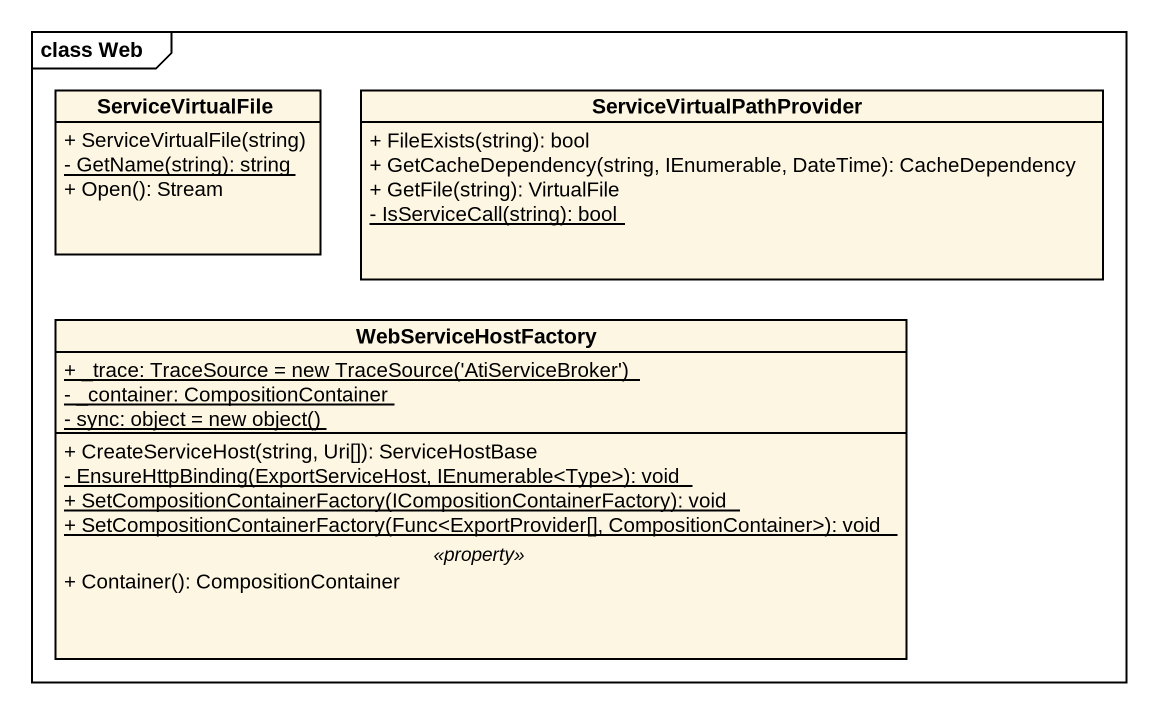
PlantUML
@startuml
mainframe class Web
hide circle
hide empty members
skinparam classAttributeIconSize 0
class ServiceVirtualFile {
  + ServiceVirtualFile(string)
  {static} - GetName(string): string
  + Open(): Stream
}
class ServiceVirtualPathProvider {
  + FileExists(string): bool
  + GetCacheDependency(string, IEnumerable, DateTime): CacheDependency
  + GetFile(string): VirtualFile
  {static} - IsServiceCall(string): bool
}
class WebServiceHostFactory {
  {static} {field} + _trace: TraceSource = new TraceSource('AtiServiceBroker')
  {static} - _container: CompositionContainer
  {static} {field} - sync: object = new object()
  --
  + CreateServiceHost(string, Uri[]): ServiceHostBase
  {static} - EnsureHttpBinding(ExportServiceHost, IEnumerable<Type>): void
  {static} + SetCompositionContainerFactory(ICompositionContainerFactory): void
  {static} + SetCompositionContainerFactory(Func<ExportProvider[], CompositionContainer>): void
  .. <<property>> ..
  + Container(): CompositionContainer
}
@enduml
